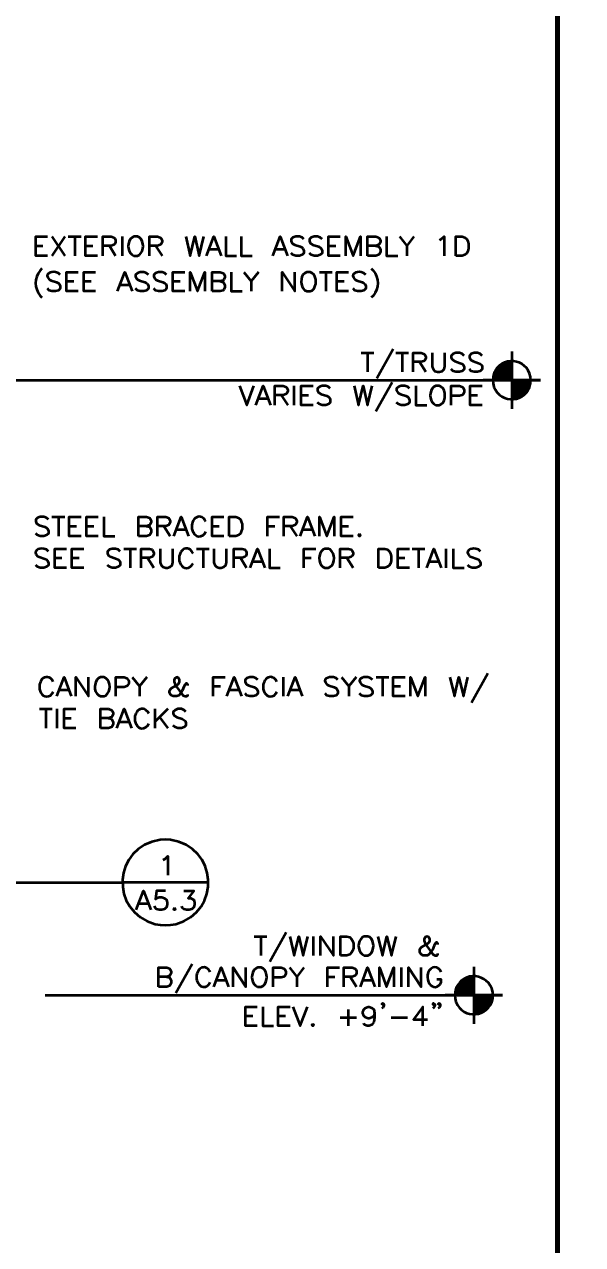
# Model space of a CAD drawing. Header units: inches. Extents: x 5 to 516, y -193 to 129.
# Drawn here: x 82.2 to 85.86, y -182.22 to -174.23 of the extents above; entities that cross this region are included whole.
import ezdxf

# ---------------------------------------------------------------- set-up
doc = ezdxf.new("R2010")
doc.units = ezdxf.units.IN
doc.header["$MEASUREMENT"] = 0
doc.layers.add('Highlight', color=210, linetype='Continuous')
doc.layers.add('PDF8_Geometry', color=7, linetype='Continuous')
doc.styles.get("Standard").update_dxf_attribs({"font": 'arial.ttf'})
doc.dimstyles.get("Standard").update_dxf_attribs({"dimtxt": 0.4, "dimasz": 0.18, "dimexe": 0.18, "dimexo": 0.0625, "dimgap": 0.09, "dimtad": 0, "dimtih": 1, "dimtoh": 1, "dimdec": 4, "dimlfac": 12, "dimzin": 0, "dimdsep": 46, "dimlunit": 4, "dimtxsty": 'Standard', "dimcen": 0.09, "dimadec": 3, "dimazin": 0, "dimtfac": 1, "dimtdec": 4, "dimtofl": 0, "dimtmove": 0, "dimatfit": 3, "dimfxl": 1, "dimtolj": 1, "dimtzin": 0, "dimarcsym": 0})

# ---------------------------------------------------------------- blocks, each defined once
blk = doc.blocks.new('*D117')
at = {"layer": 'Defpoints', "color": 0, "transparency": 16777216}
for p in [(86.7141, -180.2291), (86.7141, -180.2291), (86.7141, -189.8458)]:
    blk.add_point(p, dxfattribs=at)
at = {"layer": 'Highlight', "color": 0, "lineweight": -2, "transparency": 16777216}
for p, q in [((86.6516, -180.2291), (86.5341, -180.2291)), ((86.7141, -180.4091), (86.7141, -184.4688)), ((86.7141, -189.6658), (86.7141, -185.6061)), ((86.6516, -189.8458), (86.5341, -189.8458))]:
    blk.add_line(p, q, dxfattribs=at)
at = {"layer": 'Highlight', "color": 0, "transparency": 16777216}
for points in [[(86.6841, -180.4091), (86.7441, -180.4091), (86.7141, -180.2291)], [(86.6841, -189.6658), (86.7441, -189.6658), (86.7141, -189.8458)]]:
    blk.add_solid(points, dxfattribs=at)
at = {"layer": 'Highlight', "color": 0, "transparency": 16777216, "insert": (86.7141, -185.0374), "char_height": 0.4, "attachment_point": 5}
blk.add_mtext('\\A1;9\'-7{\\H1x;\\S3/8;}"', dxfattribs=at)

msp = doc.modelspace()

# ---------------------------------------------------------------- linework, layer by layer
at = {"layer": 'PDF8_Geometry', "lineweight": 15}
msp.add_lwpolyline([(85.6910702, -192.1857834), (85.6910702, -169.692448)], dxfattribs=at)
at = {"layer": 'PDF8_Geometry', "lineweight": 60}
msp.add_lwpolyline([(85.6910702, -192.1857845), (85.6910702, -169.6924491)], close=True, dxfattribs=at)
at = {"layer": 'PDF8_Geometry', "lineweight": 35}
for points in [[(82.35107, -175.746893), (82.2744033, -175.746893), (82.2744033, -175.6213374), (82.35107, -175.6213374)], [(82.3810702, -175.621338), (82.4644035, -175.7468935)], [(82.4644035, -175.621338), (82.3810702, -175.7468935)], [(82.487737, -175.621338), (82.5721815, -175.621338)], [(82.5299598, -175.621338), (82.5299598, -175.7468935)], [(82.678848, -175.746893), (82.6010703, -175.746893), (82.6010703, -175.6213374), (82.678848, -175.6213374)], [(82.7144035, -175.746893), (82.7144035, -175.6213374), (82.7677369, -175.6213374), (82.7855146, -175.6280041), (82.7921813, -175.6335596), (82.7977369, -175.6457818), (82.7977369, -175.6568929), (82.7921813, -175.6691152), (82.7855146, -175.6757818), (82.7677369, -175.6813374), (82.7144035, -175.6813374)], [(82.8399596, -175.621338), (82.8399596, -175.7468935)], [(82.9532932, -175.6280046), (82.941071, -175.621338), (82.9166266, -175.621338), (82.9055155, -175.6280046), (82.8932932, -175.6391158)], [(83.0188492, -175.746893), (83.0188492, -175.6213374), (83.0721825, -175.6213374), (83.0899603, -175.6280041), (83.0955158, -175.6335596), (83.1021825, -175.6457818), (83.1021825, -175.6568929), (83.0955158, -175.6691152), (83.0899603, -175.6757818), (83.0721825, -175.6813374), (83.0188492, -175.6813374)], [(83.2566263, -175.621338), (83.2866263, -175.7468935), (83.3166263, -175.621338), (83.3455152, -175.7468935), (83.3755152, -175.621338)], [(83.3932931, -175.746893), (83.4410709, -175.6213374), (83.4888487, -175.746893)], [(83.5188492, -175.621338), (83.5188492, -175.7468935), (83.5899603, -175.7468935)], [(83.6199596, -175.621338), (83.6199596, -175.7468935), (83.6910707, -175.7468935)], [(83.8277391, -175.746893), (83.8755169, -175.6213374), (83.9232947, -175.746893)], [(84.0310721, -175.639115), (84.0188499, -175.6280039), (84.0010721, -175.6213373), (83.9766276, -175.6213373), (83.9588499, -175.6280039), (83.9477388, -175.639115), (83.9477388, -175.6513373), (83.9532943, -175.6635595), (83.9588499, -175.669115), (83.9710721, -175.6757817), (84.0066276, -175.6868928), (84.0188499, -175.6935595), (84.0244054, -175.699115), (84.0310721, -175.7113373), (84.0310721, -175.729115), (84.0188499, -175.7413373), (84.0010721, -175.7468928), (83.9766276, -175.7468928), (83.9588499, -175.7413373), (83.9477388, -175.729115)], [(84.1499595, -175.639115), (84.1377373, -175.6280039), (84.1199595, -175.6213373), (84.0966262, -175.6213373), (84.0788484, -175.6280039), (84.0666262, -175.639115), (84.0666262, -175.6513373), (84.0721818, -175.6635595), (84.0788484, -175.669115), (84.0899595, -175.6757817), (84.1255151, -175.6868928), (84.1377373, -175.6935595), (84.144404, -175.699115), (84.1499595, -175.7113373), (84.1499595, -175.729115), (84.1377373, -175.7413373), (84.1199595, -175.7468928), (84.0966262, -175.7468928), (84.0788484, -175.7413373), (84.0666262, -175.729115)], [(84.2688479, -175.746893), (84.1910701, -175.746893), (84.1910701, -175.6213374), (84.2688479, -175.6213374)], [(84.3044056, -175.746893), (84.3044056, -175.6213374), (84.3521834, -175.746893), (84.3999612, -175.6213374), (84.3999612, -175.746893)], [(84.4477388, -175.746893), (84.4477388, -175.6213374), (84.5010721, -175.6213374), (84.5188499, -175.6280041), (84.5255166, -175.6335596), (84.5310721, -175.6457818), (84.5310721, -175.6568929), (84.5255166, -175.6691152), (84.5188499, -175.6757818), (84.5010721, -175.6813374), (84.4477388, -175.6813374)], [(84.5721827, -175.621338), (84.5721827, -175.7468935), (84.6444049, -175.7468935)], [(84.656626, -175.621338), (84.7032927, -175.681338), (84.7032927, -175.7468935)], [(84.75107, -175.621338), (84.7032922, -175.681338)], [(84.9177367, -175.6457826), (84.9299589, -175.6391159), (84.9477367, -175.6213381), (84.9477367, -175.7468937)], [(82.2744033, -175.6813378), (82.32107, -175.6813378)], [(82.6010703, -175.6813378), (82.648848, -175.6813378)], [(82.7566263, -175.6813378), (82.7977374, -175.7468934)], [(83.0599597, -175.6813378), (83.102182, -175.7468934)], [(84.1910701, -175.6813378), (84.2388479, -175.6813378)], [(84.50107, -175.6813378), (84.5188477, -175.6868934), (84.5255144, -175.69356), (84.53107, -175.7046711), (84.53107, -175.7224489), (84.5255144, -175.7346711), (84.5188477, -175.7413378), (84.50107, -175.7468934), (84.4477366, -175.7468934)], [(82.9166266, -175.7468935), (82.941071, -175.7468935), (82.9532932, -175.741338)], [(83.4110724, -175.7046713), (83.4710724, -175.7046713)], [(83.8466261, -175.7046713), (83.905515, -175.7046713)], [(82.3155161, -175.8302263), (82.3032939, -175.8424485)], [(82.4344036, -175.871338), (82.4232925, -175.8602269), (82.4044036, -175.8535602)], [(82.553293, -175.9791159), (82.4766264, -175.9791159), (82.4766264, -175.8535604), (82.553293, -175.8535604)], [(82.6666263, -175.9791159), (82.5899596, -175.9791159), (82.5899596, -175.8535604), (82.6666263, -175.8535604)], [(82.8099597, -175.9791159), (82.8577375, -175.8535604), (82.9055153, -175.9791159)], [(83.0121828, -175.871338), (82.9999605, -175.8602269), (82.9821828, -175.8535602), (82.9588494, -175.8535602), (82.9410716, -175.8602269), (82.9288494, -175.871338), (82.9288494, -175.8835602), (82.934405, -175.8957824), (82.9410716, -175.901338), (82.9532939, -175.9080047), (82.9888494, -175.9191158), (82.9999605, -175.9257824), (83.0066272, -175.931338), (83.0121828, -175.9435602), (83.0121828, -175.961338), (82.9999605, -175.9735602), (82.9821828, -175.9791158), (82.9588494, -175.9791158), (82.9410716, -175.9735602), (82.9288494, -175.961338)], [(83.1310702, -175.871338), (83.1199591, -175.8602269), (83.1021813, -175.8535602), (83.0777369, -175.8535602), (83.0599591, -175.8602269), (83.0477369, -175.871338), (83.0477369, -175.8835602), (83.0544035, -175.8957824), (83.0599591, -175.901338), (83.0721813, -175.9080047), (83.1077369, -175.9191158), (83.1199591, -175.9257824), (83.1255147, -175.931338), (83.1310702, -175.9435602), (83.1310702, -175.961338), (83.1199591, -175.9735602), (83.1021813, -175.9791158), (83.0777369, -175.9791158), (83.0599591, -175.9735602), (83.0477369, -175.961338)], [(83.2510708, -175.9791159), (83.173293, -175.9791159), (83.173293, -175.8535604), (83.2510708, -175.8535604)], [(83.2866262, -175.9791159), (83.2866262, -175.8535604), (83.334404, -175.9791159), (83.3810707, -175.8535604), (83.3810707, -175.9791159)], [(83.4288495, -175.9791159), (83.4288495, -175.8535604), (83.4832939, -175.8535604), (83.5010717, -175.860227), (83.5066272, -175.8657826), (83.5121828, -175.8780048), (83.5121828, -175.890227), (83.5066272, -175.9013381), (83.5010717, -175.9080048), (83.4832939, -175.9135604), (83.4288495, -175.9135604)], [(83.5544056, -175.8535598), (83.5544056, -175.9791154), (83.6255167, -175.9791154)], [(83.6377389, -175.8535598), (83.6855167, -175.9135598), (83.6855167, -175.9791154)], [(83.7332928, -175.8535598), (83.6855151, -175.9135598)], [(83.8877389, -175.9791159), (83.8877389, -175.8535604), (83.9710723, -175.9791159), (83.9710723, -175.8535604)], [(84.0488492, -175.9791154), (84.0721825, -175.9791154), (84.0844047, -175.9735598), (84.0966269, -175.9613376), (84.1021825, -175.9491154), (84.107738, -175.9313376), (84.107738, -175.9013376), (84.1021825, -175.8835598), (84.0966269, -175.8713376), (84.0844047, -175.8602265), (84.0721825, -175.8535598), (84.0488492, -175.8535598), (84.0366269, -175.8602265), (84.0244047, -175.8713376)], [(84.1321825, -175.8535598), (84.2155158, -175.8535598)], [(84.1732931, -175.8535598), (84.1732931, -175.9791154)], [(84.3221824, -175.9791159), (84.2455157, -175.9791159), (84.2455157, -175.8535604), (84.3221824, -175.8535604)], [(84.4355159, -175.871338), (84.4232937, -175.8602269), (84.4055159, -175.8535602)], [(84.4710723, -175.8302263), (84.4832945, -175.8424485)], [(82.3632925, -175.901338), (82.3755147, -175.9080047), (82.4110702, -175.9191158), (82.4232925, -175.9257824), (82.428848, -175.931338), (82.4344036, -175.9435602), (82.4344036, -175.961338), (82.4232925, -175.9735602), (82.4044036, -175.9791158), (82.3810702, -175.9791158), (82.3632925, -175.9735602), (82.3510702, -175.961338)], [(82.4766264, -175.9135596), (82.5244041, -175.9135596)], [(82.5899596, -175.9135596), (82.6366263, -175.9135596)], [(82.827739, -175.9368932), (82.887739, -175.9368932)], [(83.173293, -175.9135596), (83.2210708, -175.9135596)], [(83.4832928, -175.9135596), (83.5010706, -175.9191152), (83.5066262, -175.9257819), (83.5121817, -175.936893), (83.5121817, -175.9546707), (83.5066262, -175.966893), (83.5010706, -175.9735596), (83.4832928, -175.9791152), (83.4288484, -175.9791152)], [(84.2455157, -175.9135596), (84.2932935, -175.9135596)], [(84.3644048, -175.901338), (84.376627, -175.9080047), (84.4121826, -175.9191158), (84.4232937, -175.9257824), (84.4299604, -175.931338), (84.4355159, -175.9435602), (84.4355159, -175.961338), (84.4232937, -175.9735602), (84.4055159, -175.9791158), (84.3821826, -175.9791158), (84.3644048, -175.9735602), (84.3521826, -175.961338)], [(82.3032939, -176.0091152), (82.3155161, -176.0202263)], [(84.4832945, -176.0091152), (84.4710723, -176.0202263)], [(84.405516, -176.3835598), (84.4888494, -176.3835598)], [(84.4477388, -176.3835598), (84.4477388, -176.5080042)], [(84.6144055, -176.3591152), (84.5077388, -176.5502263)], [(84.6321825, -176.3835598), (84.7155159, -176.3835598)], [(84.6744053, -176.3835598), (84.6744053, -176.5080042)], [(84.7455158, -176.5080048), (84.7455158, -176.3835604), (84.7988491, -176.3835604), (84.8166269, -176.3891159), (84.8221825, -176.3957826), (84.8288491, -176.4068937), (84.8288491, -176.4191159), (84.8221825, -176.4313381), (84.8166269, -176.4368937), (84.7988491, -176.4424492), (84.7455158, -176.4424492)], [(84.8699597, -176.3835598), (84.8699597, -176.4724487), (84.8766264, -176.4902264), (84.8877375, -176.5024487), (84.9055153, -176.5080042), (84.9177375, -176.5080042), (84.9355153, -176.5024487), (84.9477375, -176.4902264), (84.953293, -176.4724487), (84.953293, -176.3835598)], [(85.0788491, -176.4013379), (85.0666269, -176.3891157), (85.0488491, -176.3835602), (85.0255158, -176.3835602), (85.007738, -176.3891157), (84.9955158, -176.4013379), (84.9955158, -176.4135602), (85.0010714, -176.4246713), (85.007738, -176.431338), (85.0188491, -176.4368935), (85.0544047, -176.4491157), (85.0666269, -176.4546713), (85.0721825, -176.4602268), (85.0788491, -176.4724491), (85.0788491, -176.4902268), (85.0666269, -176.5024491), (85.0488491, -176.5080046), (85.0255158, -176.5080046), (85.007738, -176.5024491), (84.9955158, -176.4902268)], [(85.1977389, -176.4013379), (85.1855166, -176.3891157), (85.1677389, -176.3835602), (85.1444055, -176.3835602), (85.1266277, -176.3891157), (85.1144055, -176.4013379), (85.1144055, -176.4135602), (85.1199611, -176.4246713), (85.1266277, -176.431338), (85.1377389, -176.4368935), (85.1744055, -176.4491157), (85.1855166, -176.4546713), (85.1921833, -176.4602268), (85.1977389, -176.4724491), (85.1977389, -176.4902268), (85.1855166, -176.5024491), (85.1677389, -176.5080046), (85.1444055, -176.5080046), (85.1266277, -176.5024491), (85.1144055, -176.4902268)], [(85.3921833, -176.3746712), (85.3921833, -176.7491157)], [(84.7866264, -176.4424485), (84.8288486, -176.5080041)], [(85.2921829, -176.5624493), (85.2921829, -176.4868937)], [(85.3044057, -176.5624493), (85.3044057, -176.4724493)], [(85.3166263, -176.5624493), (85.3166263, -176.4624493)], [(85.3288492, -176.5624493), (85.3288492, -176.4535604)], [(85.342182, -176.5624493), (85.342182, -176.4468937)], [(85.3544048, -176.5624493), (85.3544048, -176.4424493)], [(85.3666277, -176.5624493), (85.3666277, -176.439116)], [(85.3788483, -176.5624493), (85.3788483, -176.4380048)], [(80.5677381, -176.5624493), (85.5788497, -176.5624493)], [(84.608849, -176.5757821), (84.5010712, -176.7657821)], [(85.5788492, -176.5624493), (85.2044047, -176.5624493)], [(85.274405, -176.519116), (85.2688494, -176.5402271), (85.2666272, -176.5624493), (85.2688494, -176.5835604), (85.274405, -176.6046715)], [(85.2666272, -176.5624493), (85.2666272, -176.5613382)], [(85.2788478, -176.5624493), (85.2788478, -176.5080049)], [(85.4044039, -176.5624493), (85.4044039, -176.6857826)], [(85.4166268, -176.5624493), (85.4166268, -176.6846715)], [(85.4288496, -176.5624493), (85.4288496, -176.6813382)], [(85.4421824, -176.5624493), (85.4421824, -176.6768938)], [(85.4544053, -176.5624493), (85.4544053, -176.6702271)], [(85.4666281, -176.5624493), (85.4666281, -176.6624493)], [(85.4788487, -176.5624493), (85.4788487, -176.6513382)], [(85.4921815, -176.5624493), (85.4921815, -176.6368937)], [(85.5044044, -176.5624493), (85.5044044, -176.6168937)], [(85.514405, -176.5835604), (85.5166272, -176.5624493), (85.514405, -176.5402271)], [(85.5166272, -176.5624493), (85.5166272, -176.5613382)], [(83.6088489, -176.5991156), (83.6566267, -176.7246712), (83.7032934, -176.5991156)], [(83.7155158, -176.7246717), (83.7632936, -176.5991161), (83.8110714, -176.7246717)], [(83.8410719, -176.7246717), (83.8410719, -176.5991161), (83.8944052, -176.5991161), (83.912183, -176.6046717), (83.9177386, -176.6113384), (83.9244052, -176.6235606), (83.9244052, -176.6346717), (83.9177386, -176.6468939), (83.912183, -176.6524495), (83.8944052, -176.6591162), (83.8410719, -176.6591162)], [(83.8821825, -176.6591154), (83.9244047, -176.724671)], [(83.9655158, -176.5991156), (83.9655158, -176.7246712)], [(84.0910706, -176.7246717), (84.0132928, -176.7246717), (84.0132928, -176.5991161), (84.0910706, -176.5991161)], [(84.0132928, -176.6591154), (84.0610706, -176.6591154)], [(84.203293, -176.6168927), (84.1921819, -176.6046704), (84.1744041, -176.5991149), (84.1499596, -176.5991149), (84.1321819, -176.6046704), (84.1199596, -176.6168927), (84.1199596, -176.6291149), (84.1266263, -176.6413371), (84.1321819, -176.6468927), (84.1444041, -176.6524482), (84.1799596, -176.6646704), (84.1921819, -176.670226), (84.1977374, -176.6768927), (84.203293, -176.6880038), (84.203293, -176.7068927), (84.1921819, -176.7180038), (84.1744041, -176.7246704), (84.1499596, -176.7246704), (84.1321819, -176.7180038), (84.1199596, -176.7068927)], [(84.358849, -176.5991156), (84.3877379, -176.7246712), (84.4177379, -176.5991156), (84.4477379, -176.7246712), (84.4777379, -176.5991156)], [(84.7210723, -176.6168927), (84.7099612, -176.6046704), (84.6921834, -176.5991149), (84.667739, -176.5991149), (84.6499612, -176.6046704), (84.637739, -176.6168927), (84.637739, -176.6291149), (84.6444057, -176.6413371), (84.6499612, -176.6468927), (84.6621834, -176.6524482), (84.697739, -176.6646704), (84.7099612, -176.670226), (84.7155168, -176.6768927), (84.7210723, -176.6880038), (84.7210723, -176.7068927), (84.7099612, -176.7180038), (84.6921834, -176.7246704), (84.667739, -176.7246704), (84.6499612, -176.7180038), (84.637739, -176.7068927)], [(84.7632928, -176.5991156), (84.7632928, -176.7246712), (84.834404, -176.7246712)], [(84.8944054, -176.7246712), (84.9177387, -176.7246712), (84.929961, -176.7180045), (84.9421832, -176.7068934), (84.9477387, -176.6946712), (84.9532943, -176.6768934), (84.9532943, -176.6468934), (84.9477387, -176.6291156), (84.9421832, -176.6168934), (84.929961, -176.6046712), (84.9177387, -176.5991156), (84.8944054, -176.5991156), (84.8821832, -176.6046712), (84.869961, -176.6168934)], [(84.9955158, -176.7246717), (84.9955158, -176.5991161), (85.0488491, -176.5991161), (85.0666269, -176.6046717), (85.0721825, -176.6113384), (85.0788491, -176.6235606), (85.0788491, -176.6413384), (85.0721825, -176.6524495), (85.0666269, -176.6591162), (85.0488491, -176.6646717), (84.9955158, -176.6646717)], [(85.1977375, -176.7246717), (85.1199597, -176.7246717), (85.1199597, -176.5991161), (85.1977375, -176.5991161)], [(85.1199597, -176.6591154), (85.1677375, -176.6591154)], [(83.7332928, -176.6824489), (83.7932929, -176.6824489)], [(82.3577366, -177.4746718), (82.3455144, -177.4635607), (82.3277366, -177.456894), (82.3032922, -177.456894), (82.2855144, -177.4635607), (82.2744033, -177.4746718), (82.2744033, -177.486894), (82.2799589, -177.4991162), (82.2855144, -177.5046718), (82.2977366, -177.5113384), (82.3332922, -177.5224496), (82.3455144, -177.5291162), (82.35107, -177.5346718), (82.3577366, -177.546894), (82.3577366, -177.5646718), (82.3455144, -177.576894), (82.3277366, -177.5824496), (82.3032922, -177.5824496), (82.2855144, -177.576894), (82.2744033, -177.5646718)], [(82.3810702, -177.4568936), (82.4644035, -177.4568936)], [(82.4232929, -177.4568936), (82.4232929, -177.5824492)], [(82.5721835, -177.5824486), (82.4944057, -177.5824486), (82.4944057, -177.456893), (82.5721835, -177.456893)], [(82.6844033, -177.5824486), (82.6077367, -177.5824486), (82.6077367, -177.456893), (82.6844033, -177.456893)], [(82.7210722, -177.4568936), (82.7210722, -177.5824492), (82.7921833, -177.5824492)], [(82.9466265, -177.5824486), (82.9466265, -177.456893), (82.9999598, -177.456893), (83.0188487, -177.4635597), (83.0244043, -177.4691152), (83.0299598, -177.4813374), (83.0299598, -177.4935597), (83.0244043, -177.5046708), (83.0188487, -177.5113375), (82.9999598, -177.516893), (82.9466265, -177.516893)], [(83.0721826, -177.5824486), (83.0721826, -177.456893), (83.1255159, -177.456893), (83.1432937, -177.4635597), (83.1488493, -177.4691152), (83.1555159, -177.4813374), (83.1555159, -177.4935597), (83.1488493, -177.5046708), (83.1432937, -177.5113375), (83.1255159, -177.516893), (83.0721826, -177.516893)], [(83.1788494, -177.5824486), (83.2266272, -177.456893), (83.274405, -177.5824486)], [(83.5066272, -177.5824486), (83.4288495, -177.5824486), (83.4288495, -177.456893), (83.5066272, -177.456893)], [(83.7921827, -177.5824486), (83.7921827, -177.456893), (83.8699605, -177.456893)], [(83.8999595, -177.5824486), (83.8999595, -177.456893), (83.9532929, -177.456893), (83.9710706, -177.4635597), (83.9766262, -177.4691152), (83.9832929, -177.4813374), (83.9832929, -177.4935597), (83.9766262, -177.5046708), (83.9710706, -177.5113375), (83.9532929, -177.516893), (83.8999595, -177.516893)], [(84.0066264, -177.5824486), (84.0544042, -177.456893), (84.1021819, -177.5824486)], [(84.1321825, -177.5824486), (84.1321825, -177.456893), (84.1799603, -177.5824486), (84.2277381, -177.456893), (84.2277381, -177.5824486)], [(84.3521812, -177.5824486), (84.2744035, -177.5824486), (84.2744035, -177.456893), (84.3521812, -177.456893)], [(82.4944057, -177.5168934), (82.5421834, -177.5168934)], [(82.6077367, -177.5168934), (82.6555144, -177.5168934)], [(82.9999599, -177.5168934), (83.0188488, -177.522449), (83.0244044, -177.5291156), (83.0299599, -177.5402267), (83.0299599, -177.5580045), (83.0244044, -177.5702268), (83.0188488, -177.5768934), (82.9999599, -177.582449), (82.9466266, -177.582449)], [(83.1132932, -177.5168934), (83.1555154, -177.582449)], [(83.4288495, -177.5168934), (83.4766272, -177.5168934)], [(83.7921827, -177.5168934), (83.8399605, -177.5168934)], [(83.9410701, -177.5168934), (83.9832923, -177.582449)], [(84.2744035, -177.5168934), (84.3221812, -177.5168934)], [(83.1966265, -177.5402269), (83.2566265, -177.5402269)], [(83.3699611, -177.5768935), (83.3810722, -177.5646713), (83.3877389, -177.5524491)], [(84.0244034, -177.5402269), (84.0844034, -177.5402269)], [(82.3577366, -177.6835601), (82.3455144, -177.6713379), (82.3277366, -177.6657823)], [(82.4766273, -177.791338), (82.3988495, -177.791338), (82.3988495, -177.6657824), (82.4766273, -177.6657824)], [(82.5899605, -177.791338), (82.5121827, -177.791338), (82.5121827, -177.6657824), (82.5899605, -177.6657824)], [(82.827739, -177.6835601), (82.8155168, -177.6713379), (82.797739, -177.6657823), (82.7744057, -177.6657823), (82.7566279, -177.6713379), (82.7444057, -177.6835601), (82.7444057, -177.6957823), (82.7499612, -177.7068934), (82.7566279, -177.7135601), (82.767739, -177.7191157), (82.8044057, -177.7313379), (82.8155168, -177.7368934), (82.8221835, -177.7435601), (82.827739, -177.7546712), (82.827739, -177.772449), (82.8155168, -177.7846712), (82.797739, -177.7913379), (82.7744057, -177.7913379), (82.7566279, -177.7846712), (82.7444057, -177.772449)], [(82.8510703, -177.6657819), (82.9344036, -177.6657819)], [(82.8932931, -177.6657819), (82.8932931, -177.7913375)], [(82.9644035, -177.791338), (82.9644035, -177.6657824), (83.018848, -177.6657824), (83.0366258, -177.671338), (83.0421813, -177.6780047), (83.0477369, -177.6891158), (83.0477369, -177.701338), (83.0421813, -177.7135602), (83.0366258, -177.7191158), (83.018848, -177.7257825), (82.9644035, -177.7257825)], [(83.0899596, -177.6657819), (83.0899596, -177.7546708), (83.0955152, -177.7724486), (83.1077374, -177.7846708), (83.1255152, -177.7913375), (83.1377374, -177.7913375), (83.1555152, -177.7846708), (83.1677374, -177.7724486), (83.173293, -177.7546708), (83.173293, -177.6657819)], [(83.3277391, -177.6657819), (83.4110724, -177.6657819)], [(83.3699596, -177.6657819), (83.3699596, -177.7913375)], [(83.4410701, -177.6657819), (83.4410701, -177.7546708), (83.4466256, -177.7724486), (83.4588478, -177.7846708), (83.4766256, -177.7913375), (83.4888478, -177.7913375), (83.5066256, -177.7846708), (83.5188478, -177.7724486), (83.5244034, -177.7546708), (83.5244034, -177.6657819)], [(83.5721826, -177.791338), (83.5721826, -177.6657824), (83.625516, -177.6657824), (83.6432937, -177.671338), (83.6499604, -177.6780047), (83.655516, -177.6891158), (83.655516, -177.701338), (83.6499604, -177.7135602), (83.6432937, -177.7191158), (83.625516, -177.7257825), (83.5721826, -177.7257825)], [(83.6788495, -177.791338), (83.7266273, -177.6657824), (83.774405, -177.791338)], [(83.8044056, -177.6657819), (83.8044056, -177.7913375), (83.8755167, -177.7913375)], [(84.0310721, -177.791338), (84.0310721, -177.6657824), (84.1077388, -177.6657824)], [(84.2032922, -177.6713375), (84.1910699, -177.6657819), (84.1677366, -177.6657819), (84.1555144, -177.6713375), (84.1444033, -177.6835597)], [(84.2688493, -177.791338), (84.2688493, -177.6657824), (84.3221826, -177.6657824), (84.3399604, -177.671338), (84.346627, -177.6780047), (84.3521826, -177.6891158), (84.3521826, -177.701338), (84.346627, -177.7135602), (84.3399604, -177.7191158), (84.3221826, -177.7257825), (84.2688493, -177.7257825)], [(84.7210721, -177.791338), (84.6444054, -177.791338), (84.6444054, -177.6657824), (84.7210721, -177.6657824)], [(84.7399593, -177.6657819), (84.8232927, -177.6657819)], [(84.7810722, -177.6657819), (84.7810722, -177.7913375)], [(84.8344033, -177.791338), (84.8821811, -177.6657824), (84.9299589, -177.791338)], [(84.9599594, -177.6657819), (84.9599594, -177.7913375)], [(85.0077387, -177.6657819), (85.0077387, -177.7913375), (85.0788498, -177.7913375)], [(85.1866259, -177.6835601), (85.1744037, -177.6713379), (85.1566259, -177.6657823)], [(82.2855144, -177.7135601), (82.2977366, -177.7191157), (82.3332922, -177.7313379), (82.3455144, -177.7368934), (82.35107, -177.7435601), (82.3577366, -177.7546712), (82.3577366, -177.772449), (82.3455144, -177.7846712), (82.3277366, -177.7913379), (82.3032922, -177.7913379), (82.2855144, -177.7846712), (82.2744033, -177.772449)], [(82.3988495, -177.7257817), (82.4466273, -177.7257817)], [(82.5121827, -177.7257817), (82.5599605, -177.7257817)], [(83.0066263, -177.7257817), (83.0477374, -177.7913373)], [(83.2866278, -177.7846707), (83.2977389, -177.7724485), (83.3044056, -177.7613374)], [(83.6144054, -177.7257817), (83.6555165, -177.7913373)], [(83.6977387, -177.7491152), (83.7566276, -177.7491152)], [(84.0310721, -177.7257817), (84.0788499, -177.7257817)], [(84.311072, -177.7257817), (84.3521831, -177.7913373)], [(84.6444054, -177.7257817), (84.6921832, -177.7257817)], [(84.8521826, -177.7491152), (84.9121826, -177.7491152)], [(85.1144037, -177.7135601), (85.1266259, -177.7191157), (85.1621815, -177.7313379), (85.1744037, -177.7368934), (85.1799593, -177.7435601), (85.1866259, -177.7546712), (85.1866259, -177.772449), (85.1744037, -177.7846712), (85.1566259, -177.7913379), (85.1321815, -177.7913379), (85.1144037, -177.7846712), (85.1032926, -177.772449)], [(84.1677366, -177.7913375), (84.1910699, -177.7913375), (84.2032922, -177.7846708)], [(85.2355151, -178.4824493), (85.1277373, -178.6735604)], [(82.4121823, -178.6313378), (82.45996, -178.5068934), (82.5077378, -178.6313378)], [(82.5377384, -178.6313378), (82.5377384, -178.5068934), (82.6210717, -178.6313378), (82.6210717, -178.5068934)], [(82.7344042, -178.5124495), (82.7221819, -178.5068939), (82.6988486, -178.5068939), (82.6866264, -178.5124495), (82.6744041, -178.5246717)], [(82.7999612, -178.6313378), (82.7999612, -178.5068934), (82.8532946, -178.5068934), (82.8710724, -178.5124489), (82.8766279, -178.5191156), (82.8832946, -178.5302267), (82.8832946, -178.5480045), (82.8766279, -178.5602267), (82.8710724, -178.5657823), (82.8532946, -178.5724489), (82.7999612, -178.5724489)], [(82.9066258, -178.5068939), (82.9544036, -178.5657828), (82.9544036, -178.6313384)], [(83.002182, -178.5068939), (82.9544043, -178.5657828)], [(83.2699591, -178.5602273), (83.2699591, -178.5546718), (83.2644036, -178.5480051), (83.2577369, -178.5480051), (83.2521813, -178.5546718), (83.2466258, -178.5657829), (83.2344036, -178.5957829), (83.2221813, -178.6135607), (83.2110702, -178.6257829), (83.198848, -178.6313384), (83.1744036, -178.6313384), (83.1632924, -178.6257829), (83.1566258, -178.6202273), (83.1510702, -178.6080051), (83.1510702, -178.5957829), (83.1566258, -178.5846718), (83.1632924, -178.5780051), (83.2044036, -178.5546718), (83.2110702, -178.5480051), (83.2166258, -178.536894), (83.2166258, -178.5246718), (83.2110702, -178.5124495), (83.198848, -178.506894), (83.1866258, -178.5124495), (83.1810702, -178.5246718), (83.1810702, -178.536894), (83.1866258, -178.5546718), (83.198848, -178.5724496), (83.228848, -178.6135607), (83.2399591, -178.6257829), (83.2521813, -178.6313384), (83.2644036, -178.6313384), (83.2699591, -178.6257829), (83.2699591, -178.6202273)], [(83.4366258, -178.6313378), (83.4366258, -178.5068934), (83.5144036, -178.5068934)], [(83.4366258, -178.5657827), (83.4844036, -178.5657827)], [(83.5266278, -178.6313378), (83.5732945, -178.5068934), (83.6210722, -178.6313378)], [(83.7288486, -178.524671), (83.7166264, -178.5124487), (83.6988486, -178.5068932), (83.6755152, -178.5068932), (83.6577375, -178.5124487), (83.6455152, -178.524671), (83.6455152, -178.5368932), (83.6510708, -178.5480043), (83.6577375, -178.554671), (83.6688486, -178.5602265), (83.7044041, -178.5724487), (83.7166264, -178.5780043), (83.7221819, -178.584671), (83.7288486, -178.5957821), (83.7288486, -178.6135599), (83.7166264, -178.6257821), (83.6988486, -178.6313376), (83.6755152, -178.6313376), (83.6577375, -178.6257821), (83.6455152, -178.6135599)], [(83.7699592, -178.5368938), (83.7644036, -178.5546716), (83.7644036, -178.5846716)], [(83.8532925, -178.5368938), (83.8477369, -178.5246716), (83.8355147, -178.5124494)], [(83.8955153, -178.5068939), (83.8955153, -178.6313384)], [(83.9255152, -178.6313378), (83.973293, -178.5068934), (84.0199596, -178.6313378)], [(84.1810721, -178.554671), (84.1932943, -178.5602265), (84.2288499, -178.5724487), (84.2410721, -178.5780043), (84.2466277, -178.584671), (84.2532943, -178.5957821), (84.2532943, -178.6135599), (84.2410721, -178.6257821), (84.2232943, -178.6313376), (84.1988499, -178.6313376), (84.1810721, -178.6257821), (84.1688499, -178.6135599)], [(84.2532943, -178.524671), (84.2410721, -178.5124487), (84.2232943, -178.5068932)], [(84.2766279, -178.5068939), (84.3244056, -178.5657828), (84.3244056, -178.6313384)], [(84.3721818, -178.5068939), (84.324404, -178.5657828)], [(84.4077375, -178.554671), (84.4199598, -178.5602265), (84.4555153, -178.5724487), (84.4666264, -178.5780043), (84.4732931, -178.584671), (84.4788486, -178.5957821), (84.4788486, -178.6135599), (84.4666264, -178.6257821), (84.4488486, -178.6313376), (84.4255153, -178.6313376), (84.4077375, -178.6257821), (84.3955153, -178.6135599)], [(84.4788486, -178.524671), (84.4666264, -178.5124487), (84.4488486, -178.5068932)], [(84.5032944, -178.5068939), (84.5866277, -178.5068939)], [(84.5444049, -178.5068939), (84.5444049, -178.6313384)], [(84.6932932, -178.6313378), (84.6155154, -178.6313378), (84.6155154, -178.5068934), (84.6932932, -178.5068934)], [(84.6155154, -178.5657827), (84.6632932, -178.5657827)], [(84.7288487, -178.6313378), (84.7288487, -178.5068934), (84.7766264, -178.6313378), (84.8244042, -178.5068934), (84.8244042, -178.6313378)], [(84.9855151, -178.5068939), (85.0155151, -178.6313384), (85.044404, -178.5068939), (85.074404, -178.6313384), (85.104404, -178.5068939)], [(82.371071, -178.6257827), (82.3821821, -178.6135605), (82.3888487, -178.6024494)], [(82.4299593, -178.5902272), (82.4899593, -178.5902272)], [(82.6988486, -178.6313384), (82.7221819, -178.6313384), (82.7344042, -178.6257828)], [(83.5444048, -178.5902272), (83.6032937, -178.5902272)], [(83.8355147, -178.6257827), (83.8477369, -178.6135605), (83.8532925, -178.6024494)], [(83.9432945, -178.5902272), (84.0021834, -178.5902272)], [(82.298849, -178.7146712), (82.3821824, -178.7146712)], [(82.3410718, -178.7146712), (82.3410718, -178.8402267)], [(82.4121823, -178.7146712), (82.4121823, -178.8402267)], [(82.537737, -178.8402273), (82.4599592, -178.8402273), (82.4599592, -178.7146717), (82.537737, -178.7146717)], [(82.6988486, -178.8402273), (82.6988486, -178.7146717), (82.7521819, -178.7146717), (82.7699597, -178.7213384), (82.7755153, -178.7268939), (82.7821819, -178.7391161), (82.7821819, -178.7513384), (82.7755153, -178.7624495), (82.7699597, -178.7691161), (82.7521819, -178.7746717), (82.6988486, -178.7746717)], [(82.8055154, -178.8402273), (82.8532932, -178.7146717), (82.901071, -178.8402273)], [(83.0144049, -178.7446711), (83.0077382, -178.73356), (82.9966271, -178.7213377)], [(83.0555155, -178.7146712), (83.0555155, -178.8402267)], [(83.1388488, -178.7146712), (83.0555155, -178.7980045)], [(83.2577385, -178.7335604), (83.2466274, -178.7213382), (83.2288496, -178.7146715), (83.2044052, -178.7146715), (83.1866274, -178.7213382), (83.1744052, -178.7335604), (83.1744052, -178.7446715), (83.1810718, -178.7568937), (83.1866274, -178.7624493), (83.1988496, -178.769116), (83.2344052, -178.7802271), (83.2466274, -178.7868937), (83.252183, -178.7924493), (83.2577385, -178.8046715), (83.2577385, -178.8224493), (83.2466274, -178.8346715), (83.2288496, -178.8402271), (83.2044052, -178.8402271), (83.1866274, -178.8346715), (83.1744052, -178.8224493)], [(82.4599592, -178.774671), (82.507737, -178.774671)], [(82.752182, -178.774671), (82.7699598, -178.7802265), (82.7755154, -178.7868932), (82.782182, -178.7980043), (82.782182, -178.8168932), (82.7755154, -178.8280043), (82.7699598, -178.834671), (82.752182, -178.8402265), (82.6988487, -178.8402265)], [(82.8232925, -178.7980045), (82.8832925, -178.7980045)], [(82.9310716, -178.7446711), (82.9244049, -178.7624488), (82.9244049, -178.7924488)], [(82.9966271, -178.8346711), (83.0077382, -178.8224488), (83.0144049, -178.8102266)], [(83.0855154, -178.7691156), (83.1388487, -178.8402268)], [(83.1577372, -179.5713379), (83.1244038, -179.5691156), (83.0899594, -179.5713379)], [(83.1088489, -179.7024495), (83.1210711, -179.6968939), (83.1388489, -179.6780051), (83.1388489, -179.8035606)], [(82.1155152, -179.8502269), (82.842182, -179.8502269)], [(83.4055159, -179.8502269), (82.8421826, -179.8502269)], [(82.9332937, -180.0302275), (82.9810715, -179.904672), (83.0288493, -180.0302275)], [(83.1244038, -179.9046714), (83.0644038, -179.9046714), (83.0588483, -179.9591159), (83.0644038, -179.9524492), (83.0821816, -179.9468937), (83.0999594, -179.9468937), (83.1177372, -179.9524492), (83.1299594, -179.9646714), (83.1355149, -179.9824492), (83.1355149, -179.9946714), (83.1299594, -180.0124492), (83.1177372, -180.0246714), (83.0999594, -180.030227), (83.0821816, -180.030227), (83.0644038, -180.0246714), (83.0588483, -180.0180048), (83.0521816, -180.0057825)], [(83.2432935, -179.9046714), (83.3088491, -179.9046714), (83.2721824, -179.9524492), (83.2910713, -179.9524492), (83.3021824, -179.9591159), (83.3088491, -179.9646714), (83.3144046, -179.9824492), (83.3144046, -179.9946714), (83.3088491, -180.0124492), (83.2966269, -180.0246714), (83.2788491, -180.030227), (83.2610713, -180.030227), (83.2432935, -180.0246714), (83.2366269, -180.0180048), (83.2310713, -180.0057825)], [(82.9510707, -179.9880048), (83.0110707, -179.9880048)], [(83.056626, -180.1235602), (83.0899594, -180.1291157), (83.1244038, -180.1313379), (83.1577372, -180.1291157), (83.1910705, -180.1235602)], [(83.7055151, -180.2035606), (83.7888484, -180.2035606)], [(83.7477378, -180.2035606), (83.7477378, -180.3280051)], [(83.9144045, -180.179116), (83.8066267, -180.3702272)], [(83.937738, -180.2035606), (83.967738, -180.3280051), (83.997738, -180.2035606), (84.0266269, -180.3280051), (84.0566269, -180.2035606)], [(84.0921819, -180.2035606), (84.0921819, -180.3280051)], [(84.1399588, -180.3280045), (84.1399588, -180.2035601), (84.2232922, -180.3280045), (84.2232922, -180.2035601)], [(84.4610708, -180.2091162), (84.4499597, -180.2035606), (84.4255152, -180.2035606), (84.4144041, -180.2091162), (84.4021819, -180.2213384)], [(84.515515, -180.2035606), (84.5444038, -180.3280051), (84.5744038, -180.2035606), (84.6044038, -180.3280051), (84.6344039, -180.2035606)], [(84.9077382, -180.256894), (84.9077382, -180.2513385), (84.9021826, -180.2446718), (84.895516, -180.2446718), (84.8899604, -180.2513385), (84.8844049, -180.2624496), (84.8721826, -180.2924496), (84.8599604, -180.3102274), (84.8488493, -180.3224496), (84.8366271, -180.3280052), (84.8121826, -180.3280052), (84.8010715, -180.3224496), (84.7944049, -180.316894), (84.7888493, -180.3046718), (84.7888493, -180.2924496), (84.7944049, -180.2802274), (84.8010715, -180.2746718), (84.8421826, -180.2513385), (84.8488493, -180.2446718), (84.8544049, -180.2335607), (84.8544049, -180.2213385), (84.8488493, -180.2091163), (84.8366271, -180.2035607), (84.8244049, -180.2091163), (84.8188493, -180.2213385), (84.8188493, -180.2335607), (84.8244049, -180.2513385), (84.8366271, -180.2691163), (84.8666271, -180.3102274), (84.8777382, -180.3224496), (84.8899604, -180.3280052), (84.9021826, -180.3280052), (84.9077382, -180.3224496), (84.9077382, -180.316894)], [(84.4255152, -180.3280051), (84.4499597, -180.3280051), (84.4610708, -180.3224495)], [(83.078849, -180.5335596), (83.078849, -180.4080041), (83.1321823, -180.4080041), (83.1499601, -180.4146707), (83.1555157, -180.4202263), (83.1621823, -180.4324485), (83.1621823, -180.4435596), (83.1555157, -180.4557819), (83.1499601, -180.4613374), (83.1321823, -180.4680041), (83.078849, -180.4680041)], [(83.2988491, -180.3846711), (83.1910713, -180.5746712)], [(83.4410701, -180.5335596), (83.4888478, -180.4080041), (83.5366256, -180.5335596)], [(83.5666262, -180.5335596), (83.5666262, -180.4080041), (83.6499595, -180.5335596), (83.6499595, -180.4080041)], [(83.7632942, -180.4146713), (83.751072, -180.4080047), (83.7277386, -180.4080047), (83.7155164, -180.4146713), (83.7032942, -180.4257824)], [(83.828849, -180.5335596), (83.828849, -180.4080041), (83.8821824, -180.4080041), (83.8999602, -180.4146707), (83.9055157, -180.4202263), (83.9121824, -180.4324485), (83.9121824, -180.4502263), (83.9055157, -180.4613374), (83.8999602, -180.4680041), (83.8821824, -180.4735596), (83.828849, -180.4735596)], [(83.9355159, -180.4080047), (83.9832937, -180.4680047), (83.9832937, -180.5335602)], [(84.0310721, -180.4080047), (83.9832943, -180.4680047)], [(84.1855159, -180.5335596), (84.1855159, -180.4080041), (84.2632937, -180.4080041)], [(84.2921828, -180.5335596), (84.2921828, -180.4080041), (84.3466272, -180.4080041), (84.364405, -180.4146707), (84.3699606, -180.4202263), (84.3755161, -180.4324485), (84.3755161, -180.4435596), (84.3699606, -180.4557819), (84.364405, -180.4613374), (84.3466272, -180.4680041), (84.2921828, -180.4680041)], [(84.3999596, -180.5335596), (84.4477373, -180.4080041), (84.4955151, -180.5335596)], [(84.5244035, -180.5335596), (84.5244035, -180.4080041), (84.5721813, -180.5335596), (84.619959, -180.4080041), (84.619959, -180.5335596)], [(84.6677366, -180.4080047), (84.6677366, -180.5335602)], [(84.7155159, -180.5335596), (84.7155159, -180.4080041), (84.7988492, -180.5335596), (84.7988492, -180.4080041)], [(85.1432932, -180.4024493), (85.1432932, -180.7768938)], [(83.1321824, -180.4680045), (83.1499602, -180.47356), (83.1555157, -180.4791156), (83.1621824, -180.4913378), (83.1621824, -180.5091156), (83.1555157, -180.5213378), (83.1499602, -180.5268934), (83.1321824, -180.53356), (83.0788491, -180.53356)], [(83.4588494, -180.491338), (83.5188494, -180.491338)], [(84.1855159, -180.4680045), (84.2332937, -180.4680045)], [(84.3344033, -180.4680045), (84.3755144, -180.53356)], [(84.4177366, -180.491338), (84.4777366, -180.491338)], [(84.9232929, -180.5157824), (84.9299595, -180.5035601), (84.9299595, -180.4857824), (84.8999595, -180.4857824)], [(85.0677385, -180.5891152), (85.0677385, -180.4891152)], [(85.0799591, -180.5891152), (85.0799591, -180.4813374)], [(85.0932941, -180.5891152), (85.0932941, -180.4746707)], [(85.105517, -180.5891152), (85.105517, -180.4702263)], [(85.1177376, -180.5891152), (85.1177376, -180.466893)], [(85.1299604, -180.5891152), (85.1299604, -180.4646707)], [(83.7277386, -180.5335602), (83.751072, -180.5335602), (83.7632942, -180.5268936)], [(85.0255149, -180.546893), (85.0199593, -180.5680041), (85.0177371, -180.5891152), (85.0199593, -180.6113374), (85.0255149, -180.6324485)], [(85.02996, -180.5891152), (85.02996, -180.5346708)], [(85.0432928, -180.5891152), (85.0432928, -180.5146708)], [(85.0555156, -180.5891152), (85.0555156, -180.5002263)], [(85.266626, -180.6113374), (85.2677371, -180.5891152), (85.266626, -180.5680041)], [(82.3366275, -180.5891152), (85.3299611, -180.5891152)], [(84.5532935, -180.646894), (84.5466268, -180.6524496), (84.5410712, -180.646894), (84.5466268, -180.6413385), (84.5532935, -180.646894), (84.5532935, -180.6591162), (84.5466268, -180.6713385), (84.5410712, -180.676894)], [(84.8866268, -180.646894), (84.8799601, -180.6524496), (84.8744046, -180.646894), (84.8799601, -180.6413385), (84.8866268, -180.646894), (84.8866268, -180.6591162), (84.8799601, -180.6713385), (84.8744046, -180.676894)], [(84.9221832, -180.646894), (84.9155165, -180.6524496), (84.909961, -180.646894), (84.9155165, -180.6413385), (84.9221832, -180.646894), (84.9221832, -180.6591162), (84.9155165, -180.6713385), (84.909961, -180.676894)], [(85.3299591, -180.5891152), (84.9555146, -180.5891152)], [(85.0177371, -180.5891152), (85.0177371, -180.5880041)], [(85.1555161, -180.5891152), (85.1555161, -180.7135597)], [(85.1677367, -180.5891152), (85.1677367, -180.7124485)], [(85.1799595, -180.5891152), (85.1799595, -180.7091152)], [(85.1932946, -180.5891152), (85.1932946, -180.7035597)], [(85.2055152, -180.5891152), (85.2055152, -180.6980041)], [(85.217738, -180.5891152), (85.217738, -180.6891152)], [(85.2299609, -180.5891152), (85.2299609, -180.6791152)], [(85.2432937, -180.5891152), (85.2432937, -180.6646708)], [(85.2555165, -180.5891152), (85.2555165, -180.6435597)], [(85.2677371, -180.5891152), (85.2677371, -180.5880041)], [(83.7255152, -180.7902272), (83.6477374, -180.7902272), (83.6477374, -180.6646716), (83.7255152, -180.6646716)], [(83.6477374, -180.724672), (83.6955152, -180.724672)], [(83.7610706, -180.6646711), (83.7610706, -180.7902266), (83.8321817, -180.7902266)], [(83.9399588, -180.7902272), (83.862181, -180.7902272), (83.862181, -180.6646716), (83.9399588, -180.6646716)], [(83.862181, -180.724672), (83.9099588, -180.724672)], [(83.9577372, -180.6646711), (84.005515, -180.7902266), (84.0532928, -180.6646711)], [(84.2677371, -180.7357827), (84.3744037, -180.7357827)], [(84.3210705, -180.6824493), (84.3210705, -180.7902271)], [(84.4932936, -180.7068938), (84.4877381, -180.7246716), (84.4755159, -180.7357827), (84.4577381, -180.7424494), (84.4521825, -180.7424494), (84.4344047, -180.7357827), (84.4221825, -180.7246716), (84.4155158, -180.7068938), (84.4155158, -180.7002272), (84.4221825, -180.6824494), (84.4344047, -180.6713383), (84.4521825, -180.6646716), (84.4577381, -180.6646716), (84.4755159, -180.6713383), (84.4877381, -180.6824494), (84.4932936, -180.7068938), (84.4932936, -180.7357827), (84.4877381, -180.7657827), (84.4755159, -180.7835605), (84.4577381, -180.7902272), (84.4455159, -180.7902272), (84.4277381, -180.7835605), (84.4221825, -180.7724494)], [(84.6010704, -180.7357827), (84.7077371, -180.7357827)], [(84.8088499, -180.7902266), (84.8088499, -180.6646711), (84.7488499, -180.7480044), (84.8388499, -180.7480044)]]:
    msp.add_lwpolyline(points, dxfattribs=at)
for points in [[(85.0255157, -175.746893), (85.0255157, -175.6213374), (85.0666268, -175.6213374), (85.0844046, -175.6280041), (85.0966268, -175.6391152), (85.1032935, -175.6513374), (85.1088491, -175.6691152), (85.1088491, -175.6991152), (85.1032935, -175.716893), (85.0966268, -175.7291152), (85.0844046, -175.7413374), (85.0666268, -175.746893)], [(83.5421827, -177.5824486), (83.5421827, -177.456893), (83.5844049, -177.456893), (83.6021827, -177.4635597), (83.6144049, -177.4746708), (83.6199605, -177.486893), (83.6255161, -177.5046708), (83.6255161, -177.5346708), (83.6199605, -177.5524486), (83.6144049, -177.5646708), (83.6021827, -177.576893), (83.5844049, -177.5824486)], [(84.3944054, -177.5702268), (84.3877387, -177.5768935), (84.3944054, -177.5824491), (84.3999609, -177.5768935)], [(84.5188493, -177.791338), (84.5188493, -177.6657824), (84.5610715, -177.6657824), (84.5788493, -177.671338), (84.5910715, -177.6835602), (84.5966271, -177.6957825), (84.6021826, -177.7135602), (84.6021826, -177.7435602), (84.5966271, -177.761338), (84.5910715, -177.7724491), (84.5788493, -177.7846713), (84.5610715, -177.791338)], [(83.1832937, -180.0180047), (83.1777382, -180.0246713), (83.1832937, -180.0302269), (83.1888493, -180.0246713)], [(84.2710714, -180.3280045), (84.2710714, -180.2035601), (84.3121825, -180.2035601), (84.3310714, -180.2091156), (84.3421825, -180.2213378), (84.3488492, -180.2335601), (84.3544047, -180.2513379), (84.3544047, -180.2802267), (84.3488492, -180.2991156), (84.3421825, -180.3102267), (84.3310714, -180.322449), (84.3121825, -180.3280045)], [(84.0888498, -180.7780043), (84.0821831, -180.7835599), (84.0888498, -180.7902266), (84.0944053, -180.7835599)]]:
    msp.add_lwpolyline(points, close=True, dxfattribs=at)
for points in [[(83.3044056, -177.6957818), (83.2977389, -177.6835596), (83.2866278, -177.6713374, 0.508432846), (83.2210722, -177.6957818), (83.2144055, -177.7135596), (83.2144055, -177.7435596)], [(82.3888487, -178.5368938), (82.3821821, -178.5246716), (82.371071, -178.5124494, 0.508362924), (82.3055154, -178.5368938), (82.2988487, -178.5546716), (82.2988487, -178.5846716)]]:
    msp.add_lwpolyline(points, format="xyb", dxfattribs=at)
for centre, major_axis, ratio, start_param, end_param in [((83.3448119, -177.5173491), (0.0022345, 0.0621065), 0.784547052, 5.252928247, 8.164755472), ((83.3759968, -180.470711), (-0.0001422, 0.0645622), 0.750399506, 5.241955663, 10.460135819), ((84.8875687, -180.4692347), (0.0000437, 0.0632003), 0.771391912, 5.229794066, 8.428689286)]:
    msp.add_ellipse(centre, major_axis=major_axis, ratio=ratio, start_param=start_param, end_param=end_param, dxfattribs=at)
for points in [[(82.8932932, -175.6391158), (82.871108, -175.6727824), (82.876071, -175.7300417), (82.9166266, -175.7468935)], [(82.9532932, -175.741338), (82.9856081, -175.7144491), (82.9865525, -175.6535972), (82.9532932, -175.6280046)], [(82.3032939, -175.8424485), (82.2633309, -175.8940596), (82.2640717, -175.9573189), (82.3032939, -176.0091152)], [(82.4044036, -175.8535602), (82.3738665, -175.8481898), (82.3266814, -175.8675973), (82.3632925, -175.901338)], [(84.4055159, -175.8535602), (84.3749789, -175.8481898), (84.3277937, -175.8675973), (84.3644048, -175.901338)], [(84.4832945, -175.8424485), (84.5246464, -175.8897633), (84.5239056, -175.9616152), (84.4832945, -176.0091152)], [(84.0244047, -175.8713376), (84.0035899, -175.903708), (84.0087936, -175.967745), (84.0488492, -175.9791154)], [(85.514405, -176.5402271), (85.4921457, -176.4140789), (85.3178309, -176.400116), (85.274405, -176.519116)], [(84.869961, -176.6168934), (84.8497202, -176.6503008), (84.8528313, -176.7096527), (84.8944054, -176.7246712)], [(85.274405, -176.6046715), (85.3178309, -176.7236715), (85.4921457, -176.7097086), (85.514405, -176.5835604)], [(83.2977389, -177.5346713), (83.3064796, -177.5705972), (83.3312759, -177.5978194), (83.3699611, -177.5768935)], [(82.3277366, -177.6657823), (82.2941811, -177.6603749), (82.2523477, -177.6772268), (82.2855144, -177.7135601)], [(84.1444033, -177.6835597), (84.1207366, -177.7170782), (84.1281255, -177.7751338), (84.1677366, -177.7913375)], [(84.2032922, -177.7846708), (84.238144, -177.7570597), (84.2366625, -177.6985597), (84.2032922, -177.6713375)], [(85.1566259, -177.6657823), (85.1230704, -177.6603749), (85.081237, -177.6772268), (85.1144037, -177.7135601)], [(83.2144055, -177.7435596), (83.2217944, -177.7770226), (83.2522574, -177.8093003), (83.2866278, -177.7846707)], [(83.8355147, -178.5124494), (83.809274, -178.4953383), (83.7806999, -178.5088197), (83.7699592, -178.5368938)], [(82.6744041, -178.5246717), (82.6521819, -178.5581902), (82.6569412, -178.6163569), (82.6988486, -178.6313384)], [(82.7344042, -178.6257828), (82.7679967, -178.5975606), (82.766719, -178.5404865), (82.7344042, -178.5124495)], [(84.2232943, -178.5068932), (84.1911647, -178.5018747), (84.1448314, -178.5179673), (84.1810721, -178.554671)], [(84.4488486, -178.5068932), (84.416719, -178.5020598), (84.3719597, -178.5185228), (84.4077375, -178.554671)], [(82.2988487, -178.5846716), (82.3073487, -178.6199494), (82.3338117, -178.6465605), (82.371071, -178.6257827)], [(83.7644036, -178.5846716), (83.7705332, -178.6188938), (83.8004962, -178.6477086), (83.8355147, -178.6257827)], [(82.9966271, -178.7213377), (82.971553, -178.7013562), (82.9408493, -178.7184674), (82.9310716, -178.7446711)], [(82.9244049, -178.7924488), (82.9333308, -178.8283377), (82.9578123, -178.85606), (82.9966271, -178.8346711)], [(83.0899594, -179.5713379), (82.7799593, -179.6173749), (82.7542001, -180.0402453), (83.056626, -180.1235602)], [(83.1910705, -180.1235602), (83.4934964, -180.0402453), (83.4677372, -179.6173749), (83.1577372, -179.5713379)], [(84.4021819, -180.2213384), (84.3793115, -180.2532643), (84.3849041, -180.3130236), (84.4255152, -180.3280051)], [(84.4610708, -180.3224495), (84.4954226, -180.295468), (84.4946634, -180.2362643), (84.4610708, -180.2091162)], [(83.7632942, -180.5268936), (83.796072, -180.5022269), (83.796072, -180.439338), (83.7632942, -180.4146713)], [(83.7032942, -180.4257824), (83.6808868, -180.4600973), (83.6860349, -180.5170602), (83.7277386, -180.5335602)], [(85.266626, -180.5680041), (85.2398112, -180.4417263), (85.0724779, -180.4265041), (85.0255149, -180.546893)], [(84.8466262, -180.5035601), (84.857941, -180.5364861), (84.898941, -180.5490046), (84.9232929, -180.5157824)], [(85.0255149, -180.6324485), (85.0719408, -180.7521337), (85.2405705, -180.7366893), (85.266626, -180.6113374)]]:
    msp.add_open_spline(points, degree=3, dxfattribs=at)

# ---------------------------------------------------------------- dimensions: what is measured, and where the dimension line sits
at = {"layer": 'Highlight'}
dim = msp.add_linear_dim(base=(86.7140781, -180.2291163), p1=(86.7140781, -189.8457832), p2=(86.7140781, -180.2291163), angle=270, dimstyle='Standard', dxfattribs=at)
dim.commit()
dim.dimension.update_dxf_attribs({"geometry": '*D117', "text_midpoint": (86.7140781, -185.0374497)})

doc.saveas('drawing.dxf')
